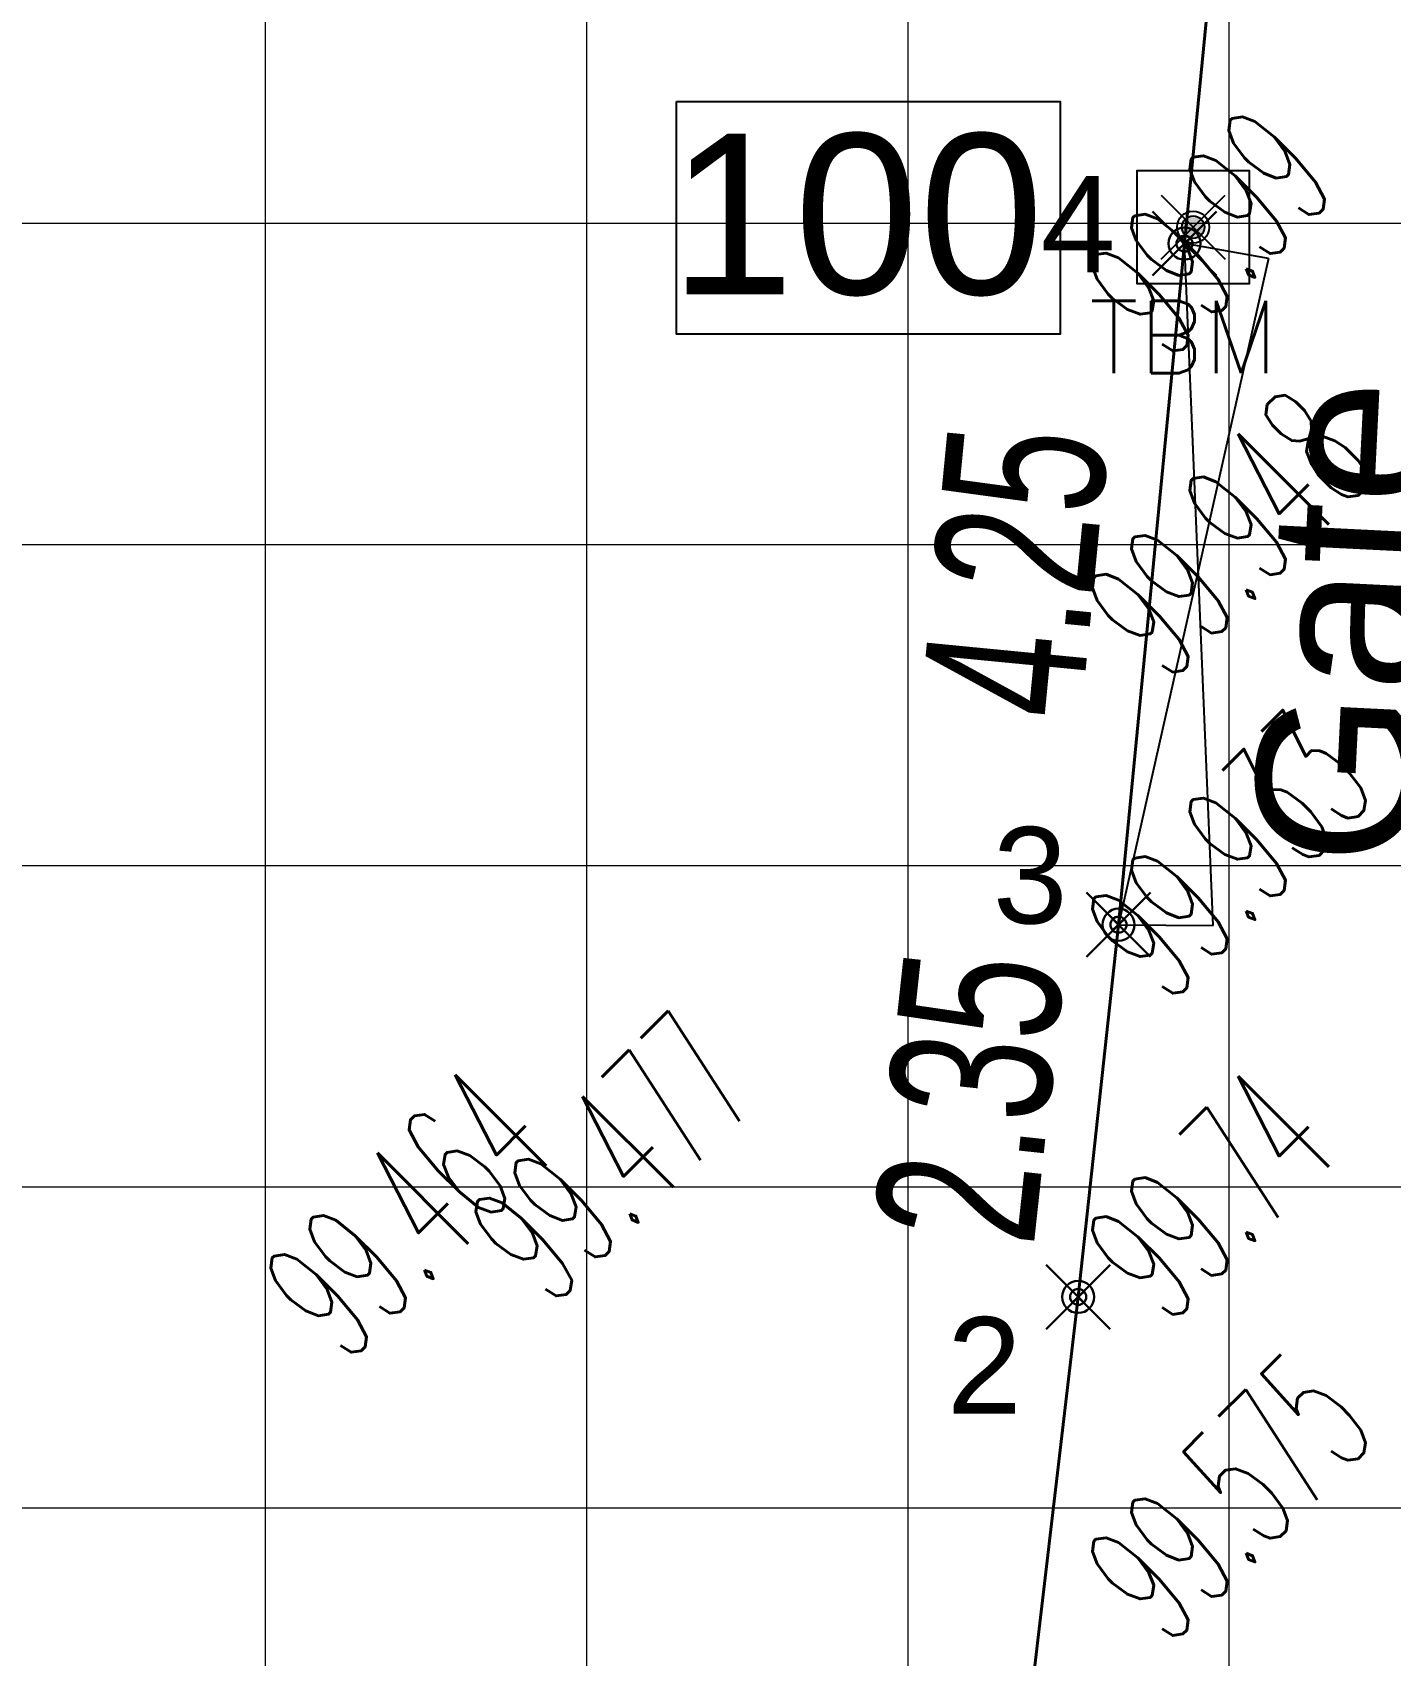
# Model space of a CAD drawing. Header units: millimetres. Extents: x 684983 to 685377, y 990360 to 990509.
# Drawn here: x 684994.56 to 685003.02, y 990441.12 to 990451.23 of the extents above; entities that cross this region are included whole.
import ezdxf

# ---------------------------------------------------------------- set-up
doc = ezdxf.new("R2010")
doc.units = ezdxf.units.MM
doc.header["$PDMODE"] = 35
doc.header["$PDSIZE"] = 0.2
for name, color, linetype, lineweight in [('BD', 1, 'Continuous', 40), ('BDRY POINT', 7, 'Continuous', 30), ('grid', 8, 'Continuous', 9), ('GRID LEVELS', 7, 'Continuous', 13)]:
    doc.layers.add(name, color=color, linetype=linetype, lineweight=lineweight)
for name, color, linetype in [('dim', 7, 'Continuous'), ('LN', 3, 'Continuous'), ('SYMBOLS', 7, 'Continuous'), ('TBM', 7, 'Continuous')]:
    doc.layers.add(name, color=color, linetype=linetype)
doc.styles.add('DIM', font='ARIALN.TTF', dxfattribs={"width": 0.8, "height": 1})
doc.styles.add('ROMANS', font='arial.ttf')
doc.styles.get("Standard").update_dxf_attribs({"font": 'RomanS'})
doc.dimstyles.get("Standard").update_dxf_attribs({"dimtxt": 1, "dimasz": 0.18, "dimexe": 0.18, "dimexo": 0.0625, "dimgap": 0.09, "dimtad": 0, "dimrnd": 0.05, "dimzin": 0, "dimdsep": 46, "dimtxsty": 'DIM', "dimcen": 0.09, "dimse1": 1, "dimse2": 1, "dimsd1": 1, "dimsd2": 1, "dimadec": 0, "dimazin": 0, "dimtfac": 1, "dimtix": 1, "dimtofl": 0, "dimtmove": 2, "dimatfit": 3, "dimfxl": 0, "dimtolj": 1, "dimtzin": 0, "dimarcsym": 0})

# ---------------------------------------------------------------- blocks, each defined once
blk = doc.blocks.new('BD')
at = {"color": 7}
for p, q in [((-0.037, -0.034), (0.037, 0.034)), ((-0.035, 0.035), (0.035, -0.035))]:
    blk.add_line(p, q, dxfattribs=at)
blk.add_circle((0, 0), 0.05, dxfattribs=at)
blk.add_point((0, 0), dxfattribs=at)
blk = doc.blocks.new('*D16')
at = {"layer": 'Defpoints', "color": 0, "transparency": 16777216}
for p in [(685001.381, 990459.117), (685002.625, 990458.995), (685001.737, 990449.914)]:
    blk.add_point(p, dxfattribs=at)
at = {"layer": 'dim', "color": 0, "transparency": 16777216, "insert": (685000.937, 990454.576), "char_height": 1, "attachment_point": 5, "rotation": 84.4144, "style": 'DIM'}
blk.add_mtext('\\A1;9.10', dxfattribs=at)
blk = doc.blocks.new('*D17')
at = {"layer": 'Defpoints', "color": 0, "transparency": 16777216}
for p in [(685001.737, 990449.914), (685000.48, 990445.754), (685001.326, 990445.672)]:
    blk.add_point(p, dxfattribs=at)
at = {"layer": 'dim', "color": 0, "transparency": 16777216, "insert": (685000.686, 990447.875), "char_height": 1, "attachment_point": 5, "rotation": 84.466, "style": 'DIM'}
blk.add_mtext('\\A1;4.25', dxfattribs=at)
blk = doc.blocks.new('*D18')
at = {"layer": 'Defpoints', "color": 0, "transparency": 16777216}
for p in [(685001.326, 990445.672), (685000.277, 990443.44), (685001.075, 990443.354)]:
    blk.add_point(p, dxfattribs=at)
at = {"layer": 'dim', "color": 0, "transparency": 16777216, "insert": (685000.403, 990444.599), "char_height": 1, "attachment_point": 5, "rotation": 83.8199, "style": 'DIM'}
blk.add_mtext('\\A1;2.35', dxfattribs=at)
blk = doc.blocks.new('*D19')
at = {"layer": 'Defpoints', "color": 0, "transparency": 16777216}
for p in [(685001.075, 990443.354), (684998.152, 990425.8), (684998.995, 990425.701)]:
    blk.add_point(p, dxfattribs=at)
at = {"layer": 'dim', "color": 0, "transparency": 16777216, "insert": (684999.193, 990434.627), "char_height": 1, "attachment_point": 5, "rotation": 83.2786, "style": 'DIM'}
blk.add_mtext('\\A1;17.80', dxfattribs=at)
blk = doc.blocks.new('TBM')
blk.add_hatch(color=6).paths.add_polyline_path([(-0.1, 0, 1), (0.1, 0, 1)])
at = {"color": 6}
blk.add_lwpolyline([(-0.5, 0), (-0.5, -0.5), (0.5, -0.5), (0.5, 0.5), (-0.5, 0.5)], close=True, dxfattribs=at)
blk.add_circle((0, 0), 0.1, dxfattribs=at)
blk.add_text('TBM', height=0.6442, dxfattribs=at).set_placement((-0.927, -1.299))

msp = doc.modelspace()

# ---------------------------------------------------------------- linework, layer by layer
msp.add_lwpolyline([(684998.574, 990450.798), (685000.962, 990450.798), (685000.962, 990449.35), (684998.574, 990449.35)], close=True)
at = {"layer": 'BD'}
for p, q in [((685001.737, 990449.914), (685002.625, 990458.995)), ((685001.326, 990445.672), (685001.737, 990449.914)), ((685001.075, 990443.354), (685001.326, 990445.672)), ((684998.995, 990425.701), (685001.075, 990443.354))]:
    msp.add_line(p, q, dxfattribs=at)
at = {"layer": 'grid'}
for p, q in [((684996.014, 990509.155), (684996.014, 990377.924)), ((684998.014, 990509.155), (684998.014, 990377.924)), ((685000.014, 990509.155), (685000.014, 990377.924)), ((685002.014, 990509.155), (685002.014, 990377.924)), ((685085.196, 990450.038), (684982.764, 990450.038)), ((685085.196, 990448.038), (684982.764, 990448.038)), ((685085.196, 990446.038), (684982.764, 990446.038)), ((685085.196, 990444.038), (684982.764, 990444.038)), ((685085.196, 990442.038), (684982.764, 990442.038))]:
    msp.add_line(p, q, dxfattribs=at)
at = {"layer": 'LN'}
for p, q in [((685001.916, 990445.668), (685001.737, 990449.914)), ((685002.26, 990449.821), (685001.737, 990449.914)), ((685002.26, 990449.821), (685001.326, 990445.672)), ((685001.326, 990445.672), (685001.916, 990445.668))]:
    msp.add_line(p, q, dxfattribs=at)
at = {"layer": 'TBM'}
msp.add_point((685001.791, 990450.016, 100), dxfattribs=at)

# ---------------------------------------------------------------- block references
at = {"layer": 'BDRY POINT'}
for p in [(685001.737, 990449.914), (685001.326, 990445.672), (685001.075, 990443.354)]:
    msp.add_blockref('BD', p, dxfattribs=at)
at = {"layer": 'SYMBOLS', "linetype": 'Continuous', "xscale": 0.7, "yscale": 0.7, "zscale": 0.7}
msp.add_blockref('TBM', (685001.791, 990450.016, 100), dxfattribs=at)

# ---------------------------------------------------------------- texts
at = {"style": 'ROMANS'}
msp.add_text('100', height=1, dxfattribs=at).set_placement((684998.53, 990449.598))
at = {"color": 1, "style": 'ROMANS'}
for s, p in [('4', (685000.842, 990449.735)), ('3', (685000.543, 990445.68)), ('2', (685000.258, 990442.628))]:
    msp.add_text(s, height=0.6, dxfattribs=at).set_placement(p)
at = {"style": 'ROMANS'}
msp.add_text('Gate', height=1, rotation=87.1516, dxfattribs=at).set_placement((685003.16, 990446.022))
at = {"layer": 'GRID LEVELS', "width": 0.5}
for s, p in [('99.99', (685001.63, 990449.158, 99.99)), ('99.948', (685001.63, 990447.158, 99.948)), ('99.933', (685001.63, 990445.158, 99.933)), ('99.477', (684997.791, 990443.273, 99.477)), ('99.464', (684996.514, 990442.922, 99.464)), ('99.74', (685001.63, 990443.158, 99.74)), ('99.575', (685001.63, 990441.158, 99.575))]:
    msp.add_text(s, height=0.8, rotation=45, dxfattribs=at).set_placement(p)

# ---------------------------------------------------------------- dimensions: what is measured, and where the dimension line sits
at = {"layer": 'dim'}
for p1, p2, distance, picture, middle in [((685001.737, 990449.914), (685002.625, 990458.995), 1.25, '*D16', (685000.937, 990454.576)), ((685001.737, 990449.914), (685001.326, 990445.672), -0.85, '*D17', (685000.686, 990447.875)), ((685001.326, 990445.672), (685001.075, 990443.354), -0.802, '*D18', (685000.403, 990444.599)), ((685001.075, 990443.354), (684998.995, 990425.701), -0.848, '*D19', (684999.193, 990434.627))]:
    dim = msp.add_aligned_dim(p1=p1, p2=p2, distance=distance, dimstyle='Standard', dxfattribs=at)
    dim.commit()
    dim.dimension.update_dxf_attribs({"geometry": picture, "text_midpoint": middle})

doc.saveas('drawing.dxf')
